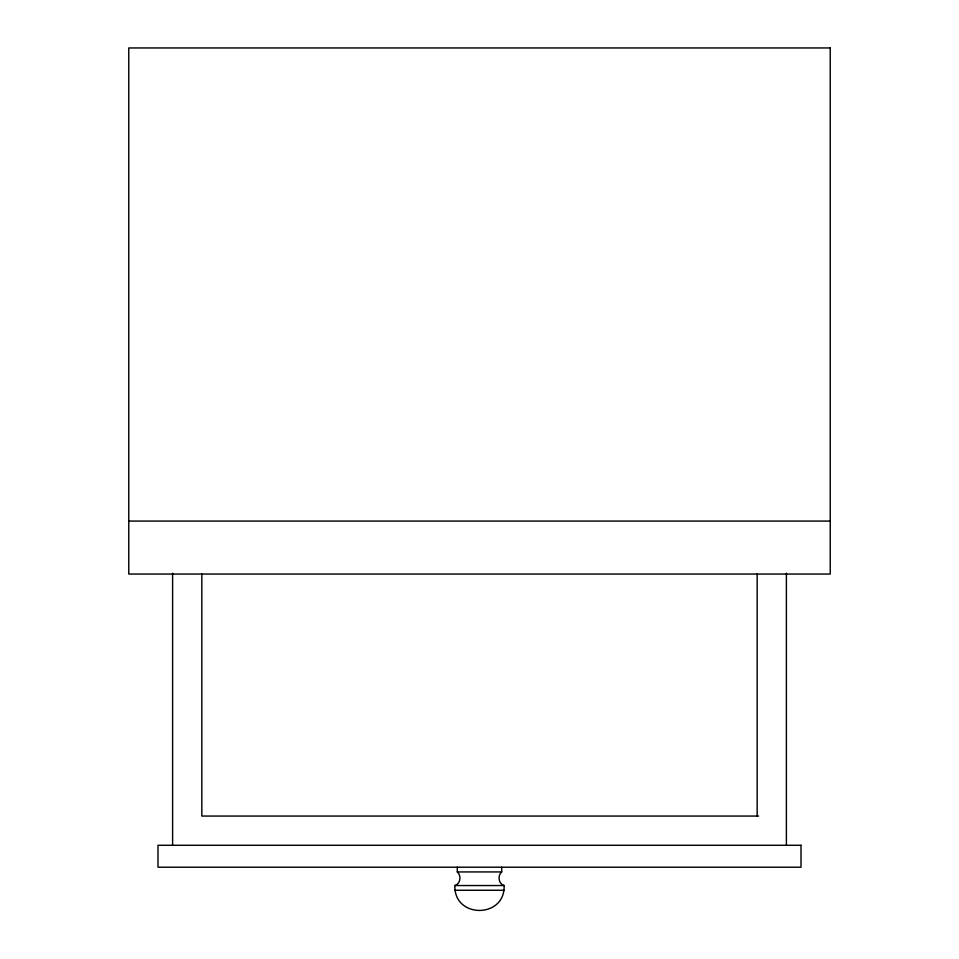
<?xml version="1.0" encoding="UTF-8"?>
<svg xmlns="http://www.w3.org/2000/svg" width="959" height="959" viewBox="0 0 959 959"><rect width="100%" height="100%" fill="white"/><g stroke="black" fill="none" stroke-linecap="round" stroke-linejoin="round"><path stroke-width="1.44" d="M501.701 867.212L501.701 871.935C497.397 875.567 498.464 883.898 504.122 885.541C505.297 918.722 453.703 918.722 454.878 885.541C460.536 883.898 461.603 875.567 457.299 871.935L457.299 867.212M128.77 521.073L830.23 521.073M758.629 816.061L201.834 816.061L201.834 574.021M457.299 871.935L501.701 871.935M454.878 885.541L504.122 885.541M454.878 890.264L504.122 890.264M786.392 573.266L786.392 845.287M757.166 574.021L757.166 816.061M172.608 573.266L172.608 845.287M830.23 47.95L128.77 47.95L128.77 574.057L830.23 574.057L830.23 47.95M801.005 845.287L157.995 845.287L157.995 867.212L801.005 867.212L801.005 845.287"/></g></svg>
